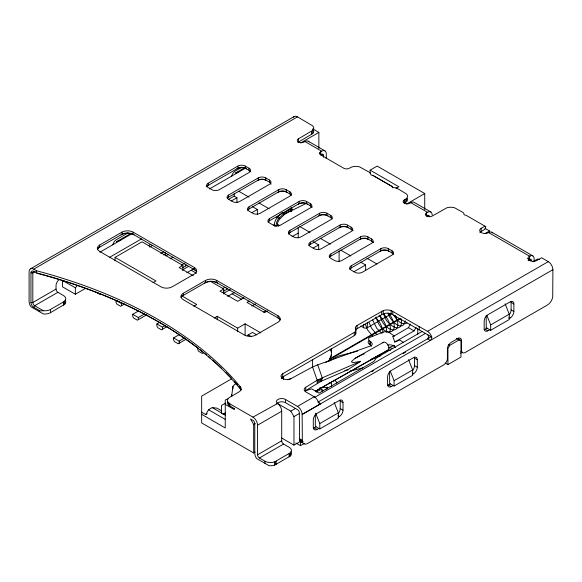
<?xml version="1.0" encoding="UTF-8"?>
<svg xmlns="http://www.w3.org/2000/svg" width="582" height="582" viewBox="0 0 582 582"><rect width="100%" height="100%" fill="white"/><g stroke="black" fill="none" stroke-linecap="round" stroke-linejoin="round"><path stroke-width="0.87" d="M65.3 299.956L65.613 301.061A7.879 4.547 0 0 1 64.653 304.299L50.459 312.687A7.879 4.547 0 0 1 43.323 313.931L30.955 306.787A6.569 3.79 60 0 1 29.1 301.425L29.1 271.823A6.569 3.79 60 0 1 33.741 269.146L36.528 270.754L36.528 272.9A417.701 241.159 0 0 1 240.359 389.023A7.879 4.547 0 0 1 240.963 390.078M163.746 255.003L165.23 254.145L165.23 252.537M182.69 267.655L185.658 265.945L185.658 264.33M223.553 291.247L226.522 289.53L226.522 287.923M281.295 378.329A5.907 3.412 0 0 1 282.736 376.976L354.271 335.668A5.253 3.034 0 0 0 355.806 333.355L355.573 330.991A5.253 3.034 0 0 1 357.101 328.677L383.276 313.785L383.276 310.57A7.879 4.547 0 0 1 391.155 310.57L427.523 331.347A6.569 3.79 60 0 1 431.779 337.022L431.604 339.022L430.309 340.463L427.523 338.848L428.883 336.68L427.523 334.563M431.779 337.022L391.155 313.785L391.155 310.57M392.785 314.506L392.785 311.29M64.718 301.018L64.653 304.299L63.46 301.963L64.718 301.018A7.879 4.547 0 0 0 63.46 295.525L57.887 292.31A2.626 1.513 60 0 1 56.032 289.094L56.032 285.66A5.253 3.034 -60 0 1 58.789 279.927M534.138 261.514L534.138 258.852A6.569 3.79 -60 0 0 529.496 256.167A5.253 3.034 0 0 0 529.496 260.46A5.253 3.034 0 0 0 536.924 260.46L541.573 257.775L548.259 261.638A6.569 3.79 60 0 1 552.9 269.684L552.711 297.191A7.879 4.547 -60 0 1 547.327 305.07L465.229 352.474A5.253 3.034 -60 0 1 461.511 350.328L461.511 340.674A5.253 3.034 -60 0 0 457.801 338.528L451.115 342.391A5.253 3.034 -60 0 0 447.398 348.822L447.398 358.476A5.253 3.034 -60 0 1 443.68 364.907L307.718 443.411A7.879 4.547 -60 0 1 302.334 441.745L302.145 414.457A6.569 3.79 60 0 0 297.504 406.411L285.427 399.441A5.253 3.034 0 0 0 279.018 398.983A5.253 3.034 0 0 0 276.683 402.46L278 403.835A6.569 3.79 60 0 1 281.71 411.234L281.71 440.836A2.626 1.513 60 0 0 283.572 444.051L289.145 447.267A7.879 4.547 0 0 1 290.396 452.76L290.331 456.041L274.617 465.113A7.879 4.547 0 0 1 269.008 465.673L256.64 458.529A6.569 3.79 60 0 1 254.778 453.167L254.778 423.572A2.626 1.513 60 0 0 252.923 420.349L250.507 418.96L253.665 424.431L253.665 452.956L255.207 452.061M405.232 320.784C402.722 333.602 389.074 319.489 388.121 313.08M386.586 332.191C387.176 325.753 383.531 319.591 379.1 315.197M329.921 358.599L329.725 360.222L325.825 362.477M371.549 346.21A5.274 2.815 13.2 0 0 370.319 344.893L370.719 341.787L370.087 341.336A5.231 2.794 13.2 0 1 368.573 339.059A5.318 2.837 13.2 0 1 370.087 337.276L383.182 332.118A5.253 2.808 13.2 0 1 390.471 333.311L394.356 336.098L392.894 336.658L394.771 342.02L399.885 340.055L403.573 342.696M370.305 344.9L369.665 344.442L370.087 341.336M372.247 358.665L370.872 359.829L379.879 355.944L380.09 354.453M231.636 396.48L232.916 386.39L234.873 384.258A2.626 1.513 0 0 1 236.728 383.814M330.409 356.701L329.725 360.222L331.485 354.751L331.085 348.873A5.267 3.041 60 0 1 331.464 352.35M422.139 331.449L376.554 357.763L373.84 361.48L319.045 393.112L311.617 388.827L305.157 390.922L321.497 381.086L322.261 377.842L317.714 364.856L370.596 345.89M290.804 211.462A3.943 1.048 18.8 0 0 290.52 209.818L291.087 208.138A3.943 1.048 18.8 0 1 291.371 209.782L290.804 211.462L289.814 211.47A8.672 5.005 -60 0 0 285.129 213.849L279.767 219.072A4.729 2.728 -60 0 0 278.392 226.129M389.584 332.438C392.13 325.935 388.034 318.936 383.887 314.076M63.46 305.179L63.46 301.963L50.459 309.471A7.879 4.547 0 0 1 43.323 310.708L40.187 310.904L33.741 307.325L34.673 305.717L57.887 292.31M201.656 412.202L205.744 414.559L208.531 409.735L212.241 407.589L216.89 408.127L221.531 410.805M392.894 336.658L408.455 327.673L410.521 324.094M394.771 342.02L414.035 330.896L416.101 327.317M459.096 339.924L449.813 345.286L447.951 348.502L447.951 364.587L445.128 362.957M325.942 389.438L327.324 387.241L319.453 388.041M383.407 342.332L355.1 358.301L351.412 361.64L352.255 362.397L353.798 362.499L360.571 361.349L322.261 377.842L320.718 379.973L317.183 380.242L305.732 387.292L305.732 390.507M276.748 403.806L277.141 403.311A5.253 3.034 0 0 1 285.427 402.657L297.504 409.626A2.626 1.513 60 0 1 299.359 412.849L299.504 439.977A7.879 4.547 -60 0 0 301.585 442.444L302.822 442.837M326.291 158.348L326.291 153.866A6.569 3.79 -60 0 0 321.65 151.182L320.718 151.72L320.718 154.936L343.751 168.234A3.943 2.277 0 0 0 349.324 168.234L351.884 166.976A7.879 4.547 0 0 1 359.763 166.976L369.519 172.388A3.943 2.277 0 0 1 370.625 173.647L370.698 174.404A1.972 1.135 0 0 0 372.742 175.32L392.195 186.553M85.27 288.512L75.347 294.237L75.347 287.806L77.079 285.697M382.905 342.798A4.598 2.619 60.6 0 1 387.197 343.918A4.598 2.619 60.6 0 1 388.558 349.687L315.357 391.22M274.522 226.245A7.879 4.547 -60 0 1 278.116 216.526L282.285 212.459M276.355 225.998A6.569 3.79 -60 0 1 279.345 217.901L284.707 212.67A10.505 6.067 -60 0 1 290.382 209.796L291.371 209.782A1.317 1.011 89.2 0 0 290.847 208.043M297.831 142.51A3.943 2.277 0 0 1 298.428 142.066A3.943 2.277 0 0 1 298.428 138.851L312.687 130.404A7.879 4.547 0 0 0 312.687 125.85L297.504 116.866A6.569 3.79 60 0 0 293.481 117.229M298.428 138.851L298.428 142.066L312.687 133.62A7.879 4.547 0 0 0 312.687 129.066M430.804 211.986L414.086 202.332A6.569 3.79 -60 0 0 410.805 202.66L409.873 203.191A3.943 2.277 0 0 1 404.301 203.191A3.943 2.277 0 0 1 404.301 199.975L406.483 198.498A7.879 4.547 0 0 0 406.483 193.952L397.113 188.313A3.943 2.277 0 0 0 394.109 187.651A1.972 1.135 0 0 1 392.057 186.727M404.301 199.975L404.301 203.191L406.483 201.714A7.879 4.547 0 0 0 407.269 198.266M290.396 452.76L274.508 461.933A7.879 4.547 0 0 1 264.999 461.213L259.427 457.99A2.626 1.513 60 0 1 257.564 454.775L257.564 425.18A6.569 3.79 60 0 0 252.923 417.134L229.701 403.733A7.879 4.547 0 0 1 229.701 397.295L238.809 392.042A7.879 4.547 0 0 0 240.359 386.877A417.701 241.159 0 0 0 36.528 270.754M317.714 364.856L312.534 366.973L317.183 380.242L317.183 383.458L318.361 381.166L321.497 381.086L347.854 369.737L360.571 361.349M388.558 349.687L383.982 352.532A5.231 2.794 13.2 0 1 385.015 352.743M431.451 336.585L317.932 402.118L320.718 403.733L302.145 414.457L552.9 269.684M370.872 359.829L379.319 354.904M138.298 319.671L138.298 317.525L144.387 313.989M162.443 329.317L162.443 327.171L164.728 325.847M179.161 343.264L179.161 341.117L184.487 338.018M30.46 268.819L294.216 116.538M33.741 269.146L297.504 116.866M35.175 271.539L32.818 272.9L30.955 272.9L30.955 302.495A3.943 2.277 60 0 0 33.741 307.325M99.682 245.015L121.973 232.145A7.879 4.547 0 0 1 133.118 232.145L194.41 267.538A7.879 4.547 0 0 1 194.41 273.969L172.126 286.839A7.879 4.547 0 0 1 160.981 286.839L99.682 251.453A7.879 4.547 0 0 1 99.682 245.015L99.682 247.161A7.879 4.547 0 0 0 97.645 249.198M208.16 183.25L237.878 166.088A5.253 3.034 0 0 1 245.306 166.088L249.023 168.234A5.253 3.034 0 0 1 249.023 172.527L219.305 189.681A5.253 3.034 0 0 1 211.87 189.681L208.16 187.535A5.253 3.034 0 0 1 208.16 183.25L208.16 185.389A5.253 3.034 0 0 0 206.799 186.749M196.803 271.314A9.196 5.311 0 0 0 195.341 270.215L133.118 234.291A7.879 4.547 0 0 0 121.973 234.291L98.751 247.699A9.196 5.311 0 0 0 97.296 248.798M249.947 170.912L245.306 168.234A5.253 3.034 0 0 0 237.878 168.234L207.228 185.927A6.569 3.79 0 0 0 206.188 186.713M127.953 232.982L116.4 239.653A5.253 3.034 -60 0 0 112.813 244.906M241.435 167.463L235.273 171.021A5.253 3.034 -60 0 0 231.687 176.273M131.197 233.258L116.4 241.799L120.86 240.082M244.622 167.769L235.273 173.167L239.733 171.45M99.878 252.195L131.765 233.789M209.425 188.946L246.019 167.82M300.799 142.845L318.863 132.42L318.863 148.505M308.955 141.892A6.569 3.79 -60 0 0 304.932 141.535L304 142.066A3.943 2.277 0 0 1 298.428 142.066M109.336 257.462L141.513 238.882M56.032 289.094L32.818 302.495L30.955 302.495M115.076 260.874L115.076 257.36L142.008 241.814L182.872 265.407L182.872 270.412M228.588 195.043L258.306 177.888A5.253 3.034 0 0 1 265.741 177.888L269.451 180.027A5.253 3.034 0 0 1 269.451 184.319L239.733 201.481A5.253 3.034 0 0 1 232.305 201.481L228.588 199.335A5.253 3.034 0 0 1 228.588 195.043L228.588 197.189A5.253 3.034 0 0 0 227.227 198.549M227.664 197.727L258.306 180.027A5.253 3.034 0 0 1 265.741 180.027L270.383 182.712M148.257 245.713L150.6 244.36M228.697 199.27L234.16 196.119L236.947 197.727L236.947 202.551M149.625 247.066L152.6 245.349M231.483 200.885L236.947 197.727M160.77 253.505L163.746 251.788M249.023 206.843L278.742 189.681A5.253 3.034 0 0 1 286.169 189.681L289.887 191.827A5.253 3.034 0 0 1 289.887 196.119L260.169 213.274A5.253 3.034 0 0 1 252.733 213.274L249.023 211.128A5.253 3.034 0 0 1 249.023 206.843L249.023 208.982A5.253 3.034 0 0 0 247.663 210.342M165.906 255.898L168.249 254.545M248.092 209.52L278.742 191.827A5.253 3.034 0 0 1 286.169 191.827L290.811 194.504M170.06 258.866L173.029 257.149M251.911 212.677L257.382 209.52L257.382 214.351M181.206 265.297L184.916 263.151M152.971 282.67L155.94 280.953L115.076 257.36M182.872 265.407L179.161 267.553L193.304 275.715M269.451 218.636L299.17 201.481A5.253 3.034 0 0 1 306.605 201.481L310.315 203.62A5.253 3.034 0 0 1 310.315 207.912L280.597 225.074A5.253 3.034 0 0 1 273.169 225.074L269.451 222.928A5.253 3.034 0 0 1 269.451 218.636L269.451 220.782A5.253 3.034 0 0 0 268.091 222.142M182.435 269.953L188.677 266.345M124.643 303.957L120.649 306.263L116.938 304.117L116.007 302.509L116.007 300.363M268.528 221.32L299.17 203.62A5.253 3.034 0 0 1 306.605 203.62L311.246 206.304A6.569 3.79 0 0 1 312.287 207.09M186.778 272.805L191.231 270.23A26.328 15.918 -57.1 0 0 194.133 268.491M370.13 173.596L370.13 170.162L377.187 166.088L424.736 193.544L424.736 209.629M146.715 314.811L137.367 320.202L133.649 318.063L132.725 316.448L132.725 314.309L138.174 311.159M289.887 230.436L319.605 213.274A5.253 3.034 0 0 1 327.033 213.274L330.751 215.42A5.253 3.034 0 0 1 330.751 219.705L301.032 236.867A5.253 3.034 0 0 1 293.597 236.867L289.887 234.721A5.253 3.034 0 0 1 289.887 230.436L289.887 232.574A5.253 3.034 0 0 0 288.527 233.935M183.265 293.277L205.555 280.408A7.879 4.547 0 0 1 216.7 280.408L278 315.793A7.879 4.547 0 0 1 278 322.232L255.709 335.094A7.879 4.547 0 0 1 244.564 335.094L183.265 299.708A7.879 4.547 0 0 1 183.265 293.277L183.265 295.416A7.879 4.547 0 0 0 181.228 297.46M288.956 233.113L319.605 215.42A5.253 3.034 0 0 1 327.033 215.42L331.675 218.097M280.386 319.576A9.196 5.311 0 0 0 278.923 318.478L216.7 282.554A7.879 4.547 0 0 0 205.555 282.554L182.341 295.954A9.196 5.311 0 0 0 180.878 297.053M291.997 236.721L298.246 233.113M167.034 326.669L161.512 329.856L157.802 327.71L156.871 326.102L156.871 323.956L159.985 322.159M222.811 288.461L225.038 287.173M193.835 306.263L196.803 304.546L181.875 295.925M223.735 294.005L223.735 288.999L220.025 291.146L237.667 301.331L243.953 297.7M310.315 242.228L340.034 225.074A5.253 3.034 0 0 1 347.469 225.074L351.179 227.213A5.253 3.034 0 0 1 351.179 231.505L321.46 248.66A5.253 3.034 0 0 1 314.033 248.66L310.315 246.521A5.253 3.034 0 0 1 310.315 242.228L310.315 244.375A5.253 3.034 0 0 0 308.955 245.735M223.299 293.546L230.327 289.487M309.391 244.913L340.034 227.213A5.253 3.034 0 0 1 347.469 227.213L352.11 229.897A6.569 3.79 0 0 1 353.15 230.683M227.642 296.398L232.094 293.823A26.328 15.918 -57.1 0 0 234.037 292.71M313.174 248.085L318.674 244.913L318.674 249.736M186.051 339.284L178.23 343.795L174.52 341.649L173.589 340.041L173.589 337.902L179.038 334.752M406.673 203.969L424.736 193.544M214.263 318.056L217.239 316.346L237.667 328.139L245.102 323.847L260.816 332.926M249.3 301.047L246.957 302.4L264.599 312.592L267.575 310.875M330.751 254.028L360.469 236.867A5.253 3.034 0 0 1 367.897 236.867L371.614 239.013A5.253 3.034 0 0 1 371.614 243.298L341.896 260.46A5.253 3.034 0 0 1 334.461 260.46L330.751 258.313A5.253 3.034 0 0 1 330.751 254.028L330.751 256.167A5.253 3.034 0 0 0 329.39 257.528M329.819 256.706L360.469 239.013A5.253 3.034 0 0 1 367.897 239.013L372.545 241.69A6.569 3.79 0 0 1 373.586 242.476M251.788 306.052L255.498 303.906M479.917 232.72A5.253 3.034 0 0 1 481.205 231.505L484.915 229.359L485.846 226.682L465.986 215.216A1.972 1.135 0 0 1 463.941 214.292L463.869 213.543A3.943 2.277 0 0 0 462.763 212.277L454.68 207.832A7.879 4.547 0 0 0 446.801 207.832L432.164 216.06A3.943 2.277 0 0 1 426.591 216.06A3.943 2.277 0 0 1 426.591 212.845L427.523 212.306A6.569 3.79 -60 0 1 432.164 214.991M263.675 312.054L265.901 310.766M351.179 265.821L380.897 248.66A5.253 3.034 0 0 1 388.332 248.66L392.042 250.806A5.253 3.034 0 0 1 392.042 255.098L362.324 272.252A5.253 3.034 0 0 1 354.896 272.252L351.179 270.113A5.253 3.034 0 0 1 351.179 265.821L351.179 267.967A5.253 3.034 0 0 0 349.818 269.328M203.307 352.91L202.376 353.449L198.666 351.302L197.735 349.695L197.735 347.549M350.255 268.506L380.897 250.806A5.253 3.034 0 0 1 388.332 250.806L392.974 253.49M353.878 271.772L365.62 264.992L365.62 270.623M247.234 335.618A6.569 3.79 -60 0 1 248.252 334.897L252.53 332.431L256.706 334.839M492.656 232.938A6.569 3.79 -60 0 0 488.633 232.574A5.253 3.034 0 0 1 481.205 232.574A5.253 3.034 0 0 1 481.205 228.29L484.915 226.143M231.469 378.904L201.656 396.116L201.656 422.925L253.665 452.956M485.213 233.477L489.564 230.967L489.564 232.749M355.573 330.991L355.573 327.775A5.253 3.034 0 0 1 357.101 325.462L383.276 310.57M205.744 414.559L207.228 413.7M225.46 403.181L221.531 405.443L221.531 413.344M312.534 366.973L290.956 378.656A5.907 3.412 0 0 1 282.67 378.54A5.907 3.412 0 0 1 282.736 373.76L354.271 332.453A5.253 3.034 0 0 0 355.806 330.139L355.573 327.775M360.76 326.044L363.626 327.695A2.626 1.513 0 0 0 367.344 327.695L391.65 313.662M222.928 414.297L225.714 412.682M329.339 359.072L399.863 318.361M329.339 359.72L400.649 318.55M329.143 361.211L336.2 357.137A13.16 7.595 0 0 1 340.215 355.551L357.661 351.099M532.785 261.776L537.855 258.852L539.339 259.71M253.665 424.431L255.207 423.536M257.564 425.18L281.71 411.234M316.244 392.086L320.122 389.845L321.868 389.664L323.17 390.609M297.504 406.411L314.215 396.757A6.569 3.79 60 0 1 318.47 402.431L319.991 403.981M427.523 331.347L548.259 261.638M277.141 403.311L290.811 411.132L295.46 408.448M314.535 397.433L425.478 333.384M304.408 443.389L300.472 445.659L300.472 441.374L293.975 445.128L293.975 416.596L299.475 413.424M371.767 371.68L373.338 370.778M403.202 353.536L405.559 352.175M257.564 454.775L281.71 440.836M259.427 457.99L283.572 444.051M315.335 414.158L315.335 426.359L319.787 428.934L319.787 423.572L338.368 412.849L334.228 402.489M389.627 371.265L389.627 383.465L394.087 386.033L394.087 380.672L412.66 369.948L408.52 359.596M486.217 315.502L486.217 327.695L490.677 330.27L490.677 324.909L509.25 314.185L505.111 303.833M313.254 428.265A5.253 3.034 -60 0 0 314.215 427.857L316.077 426.788M387.554 385.371A5.253 3.034 -60 0 0 388.514 384.964L390.377 383.894M484.144 329.608A5.253 3.034 -60 0 0 485.104 329.201L486.959 328.124M314.215 427.857L317.001 429.465L318.863 428.396M338.055 417.316L339.291 416.596A5.253 3.034 -60 0 0 343.009 410.164L343.009 402.657A5.253 3.034 -60 0 0 339.291 400.511L317.001 413.38A5.253 3.034 -60 0 0 313.291 419.818L313.291 427.326A5.253 3.034 -60 0 0 317.001 429.465M388.514 384.964L391.3 386.572L393.163 385.502M412.354 374.415L413.591 373.702A5.253 3.034 -60 0 0 417.309 367.271L417.309 359.763A5.253 3.034 -60 0 0 413.591 357.617L391.3 370.487A5.253 3.034 -60 0 0 387.59 376.918L387.59 384.426A5.253 3.034 -60 0 0 391.3 386.572M485.104 329.201L487.891 330.809L489.746 329.739M508.937 318.652L510.181 317.939A5.253 3.034 -60 0 0 513.891 311.508L513.891 304A5.253 3.034 -60 0 0 510.181 301.854L487.891 314.724A5.253 3.034 -60 0 0 484.173 321.155L484.173 328.663A5.253 3.034 -60 0 0 487.891 330.809M319.787 428.934L338.368 418.211L338.368 412.849M394.087 386.033L412.66 375.31L412.66 369.948M490.677 330.27L509.25 319.547L509.25 314.185M301.585 442.444L303.157 441.542M460.573 353.23L462.144 352.321M447.951 364.587L460.959 357.079L460.959 340.994L456.273 338.295M315.764 390.973L383.014 353.085M252.923 417.134L277.563 403.472M355.1 358.301L360.229 355.617M407.109 322.988C401.493 325.905 396.32 319.423 393.738 315.138M395.949 188.321L398.917 186.786L370.13 170.162M283.376 214.736L305.965 203.518M281.841 378.591L283.463 377.791L283.463 379.479M317.183 380.242L322.261 377.842M380.955 354.002L381.974 353.55M360.956 355.238L364.288 353.834M387.496 350.495L390.609 350.102M388.754 347.607L394.618 345.359M344.82 370.552L347.854 369.737M349.913 371.156L362.819 367.889M387.583 345.01C390.275 344.399 394.021 344.966 395.316 347.694M328.372 383.48L330.147 383.298L329.252 382.723M392.326 348.262L391.119 347.985A5.042 2.692 13.2 0 0 388.754 347.956M460.828 351.601L461.832 351.834M273.569 224.841L275.912 226.165M491.914 232.254L532.777 255.847M312.92 128.986L318.863 132.42M484.966 228.319L489.564 230.967M488.633 232.574L530.209 256.582M527.925 258.481L531.351 260.46A2.626 1.513 -60 0 0 529.496 259.39L529.496 256.167M372.742 175.32L392.603 186.786L392.603 187.855M308.213 141.208L324.931 150.854M304.932 141.535L321.65 151.182M410.805 202.66L427.523 212.306M319.365 153.081L323.505 155.474L323.505 157.264M425.246 214.212L429.378 216.599A2.626 1.513 -60 0 0 427.523 215.529L426.591 216.06L426.591 212.845M510.981 301.352A5.253 3.034 -60 0 1 511.105 302.393L513.891 304M511.105 302.393L511.105 309.893L513.891 311.508M508.784 317.132L510.181 317.939M289.036 208.96L290.52 209.818M287.493 210.131L289.814 211.47M366.929 258.241L376.874 263.981M282.808 212.503L284.358 213.398M238.824 191.303L248.929 197.131M259.026 202.965L269.131 208.8M299.81 226.514L310.01 232.4M320.202 238.285L330.401 244.171M340.674 250.1L350.837 255.971M360.745 262.176L365.62 264.992M276.676 217.282L278.996 218.628M252.508 206.705L257.382 209.52M313.101 241.69L318.674 244.913M277.469 224.325L279.789 225.663M461.511 340.674L458.725 339.066A5.253 3.034 -60 0 0 458.601 338.026M448.402 344.471L449.813 345.286M408.455 327.673L414.035 330.896M414.391 357.115A5.253 3.034 -60 0 1 414.522 358.156L417.309 359.763M414.522 358.156L414.522 365.663L417.309 367.271M412.202 372.902L413.591 373.702M191.231 270.23L196.432 273.234M210.378 281.288L223.735 288.999M232.094 293.823L241.756 299.403M248.252 334.897L251.038 336.505M340.099 400.016A5.253 3.034 -60 0 1 340.223 401.049L343.009 402.657M340.223 401.049L340.223 408.557L343.009 410.164M281.892 376.889L283.463 377.791M314.215 396.757L305.863 391.933A5.776 3.339 0 0 1 305.732 387.292M337.902 415.795L339.291 416.596M116.706 300.77L121.58 303.586L121.58 305.725M156.871 323.956L162.443 327.171M96.503 292.324L100.22 294.47M132.725 314.309L138.298 317.525M173.589 337.902L179.161 341.117M63.285 280.844L75.347 287.806M75.347 294.237L62.536 286.839L62.536 280.408M299.359 438.581L302.145 440.188L299.504 439.977L302.334 441.745M295.823 442.975L300.472 445.659M227.664 401.478A7.879 4.547 0 0 0 229.701 405.872L234.502 408.644M225.249 404.374L234.35 409.626L234.35 408.557M281.382 437.86L293.975 445.128M212.241 407.589L225.46 415.221M43.323 310.708L34.673 305.717A2.626 1.513 60 0 1 32.818 302.495L32.818 272.9A2.626 1.513 60 0 1 34.673 271.823M208.531 409.735L225.249 419.389M201.656 414.348L225.249 427.966L225.249 400.081L226.172 399.55A3.943 2.277 0 0 1 227.94 398.961M382.047 333.362L376.75 328.328L372.669 319.991M376.772 334.432L371.6 328.27L369.083 322.566M372.815 336.381L367.635 329.979L365.212 324.181M375.434 317.379C379.493 321.366 382.636 326.728 382.963 332.504M389.031 313.611C404.475 335.814 381.21 338.986 376.176 316.957M330.089 349.433L331.173 351.172M290.811 411.132L293.975 416.596M395.294 315.451C405.261 337.371 383.152 331.805 380.126 315.793M486.858 315.349L490.677 324.909M390.267 371.112L394.087 380.672M315.648 413.213L319.787 423.572M320.929 379.464L321.497 381.086M383.844 313.545C383.974 323.323 403.959 337.276 401.18 318.885M290.985 451.697L291.291 452.803A7.879 4.547 0 0 1 290.331 456.041L289.145 453.705L289.145 456.921M321.868 389.664L322.202 391.14M274.508 461.933L274.617 465.113L276.137 461.213L276.137 464.429M419.164 326.517L419.258 329.79M331.129 354.7L331.173 356.228M481.205 228.29L481.205 231.505M417.76 328.888L417.76 334.214M406.483 198.498L406.483 201.714M405.232 199.437L405.232 202.66M392.042 250.806L392.042 252.952A5.253 3.034 0 0 1 393.403 254.312M388.332 248.66L388.332 250.806M381.647 311.29L381.647 314.506M380.897 248.66L380.897 250.806M371.614 239.013L371.614 241.159A5.253 3.034 0 0 1 372.975 242.519M367.897 236.867L367.897 239.013M367.344 322.552L367.344 327.695M363.626 324.269L363.626 327.695M360.469 236.867L360.469 239.013M357.101 325.462L357.101 328.677M355.806 330.139L355.806 333.355M354.271 332.453L354.271 335.668M351.179 227.213L351.179 229.359A5.253 3.034 0 0 1 352.539 230.719M347.469 225.074L347.469 227.213M340.034 225.074L340.034 227.213M339.11 250.944L339.11 261.398M331.442 382.127L331.442 386.528M330.751 215.42L330.751 217.566A5.253 3.034 0 0 1 332.111 218.927M327.324 387.241L327.324 388.849M327.033 213.274L327.033 215.42M319.605 213.274L319.605 215.42M312.687 130.404L312.687 133.62M312.599 359.538L312.599 367.126M311.435 131.343L311.435 134.558M310.315 203.62L310.315 205.766A5.253 3.034 0 0 1 311.676 207.127M306.605 201.481L306.605 203.62M299.17 201.481L299.17 203.62M298.246 227.278L298.246 237.936M289.887 191.827L289.887 193.973A5.253 3.034 0 0 1 291.247 195.334M286.169 189.681L286.169 191.827M285.427 399.441L285.427 402.657M282.736 373.76L282.736 376.976M278.742 189.681L278.742 191.827M278 315.793L278 317.939A7.879 4.547 0 0 1 280.037 319.976M269.451 180.027L269.451 182.173A5.253 3.034 0 0 1 270.994 184.319M265.741 177.888L265.741 180.027M264.999 461.213L264.999 463.352M258.306 177.888L258.306 180.027M249.023 168.234L249.023 170.381A5.253 3.034 0 0 1 250.384 171.741M245.306 166.088L245.306 168.234M245.102 323.847L245.102 335.174M240.359 386.877L240.359 389.023M237.878 166.088L237.878 168.234M237.667 328.139L237.667 331.624M234.16 193.617L234.16 196.119M232.916 386.39L232.916 389.06M229.701 403.733L229.701 405.872M217.239 316.346L217.239 319.831M216.7 280.408L216.7 282.554M205.555 280.408L205.555 282.554M194.41 267.538L194.41 269.684A7.879 4.547 0 0 1 196.454 271.721M133.118 232.145L133.118 234.291M121.973 232.145L121.973 234.291M50.459 309.471L50.459 312.687M39.314 310.541L39.314 311.61M30.955 272.9A3.943 2.277 60 0 1 33.741 271.292L37.292 273.336A419.011 241.916 0 0 1 198.433 348.436M199.902 349.578A419.011 241.916 0 0 1 202.798 351.87M204.231 353.027A419.011 241.916 0 0 1 206.363 354.773M208.465 356.526A419.011 241.916 0 0 1 210.538 358.294M212.59 360.069A419.011 241.916 0 0 1 221.778 368.479M225.758 372.378A419.011 241.916 0 0 1 231.505 378.315M234.568 381.654A419.011 241.916 0 0 1 237.543 385.022M238.707 386.375A419.011 241.916 0 0 1 241.545 389.765M323.505 155.474A2.626 1.513 -60 0 0 321.65 154.397L320.718 154.936A3.943 2.277 0 0 1 320.718 151.72M383.276 313.785A7.879 4.547 0 0 1 391.155 313.785M379.973 251.344A6.569 3.79 0 0 1 389.256 251.344M359.538 239.551A6.569 3.79 0 0 1 368.828 239.551M257.382 180.566A6.569 3.79 0 0 1 266.665 180.566M204.631 283.085A9.196 5.311 0 0 1 217.632 283.085M277.81 192.366A6.569 3.79 0 0 1 287.101 192.366M121.041 234.83A9.196 5.311 0 0 1 134.049 234.83M236.947 168.773A6.569 3.79 0 0 1 246.237 168.773M318.674 215.958A6.569 3.79 0 0 1 327.964 215.958M298.246 204.158A6.569 3.79 0 0 1 307.529 204.158M339.11 227.751A6.569 3.79 0 0 1 348.392 227.751M287.879 379.835A5.253 3.034 0 0 1 290.913 378.78M230.632 406.411A6.569 3.79 0 0 1 228.93 402.751M370.727 341.78A5.274 2.815 13.2 0 1 370.589 345.883M369.665 344.442A5.231 2.794 13.2 0 1 368.151 342.165A5.318 2.837 13.2 0 1 369.665 340.383M379.886 355.944A5.311 2.837 13.2 0 1 380.817 355.66M386.914 351.106A4.401 2.35 13.2 0 1 386.47 350.429M511.105 309.893A5.253 3.034 -60 0 1 509.25 314.687M414.522 365.663A5.253 3.034 -60 0 1 412.66 370.45M340.223 408.557A5.253 3.034 -60 0 1 338.368 413.344M231.934 395.993A5.267 3.041 0 0 1 231.636 394.683M333.813 380.49A4.605 2.663 0 0 1 336.825 383.225M528.143 260.729A5.253 3.034 0 0 1 529.496 259.39M186.669 265.268A30.279 16.725 -62.4 0 1 185.658 265.945M166.241 253.476A30.279 16.725 -62.4 0 1 165.23 254.145M227.533 288.861A30.279 16.725 -62.4 0 1 226.522 289.53M290.273 208.487A1.317 1.011 89.2 0 1 290.382 209.796M284.431 212.183A1.317 0.473 45.7 0 1 284.707 212.67M278.116 216.526A1.317 0.473 45.7 0 1 279.345 217.901M291.364 207.49A2.626 0.698 18.8 0 1 291.218 208"/></g></svg>
